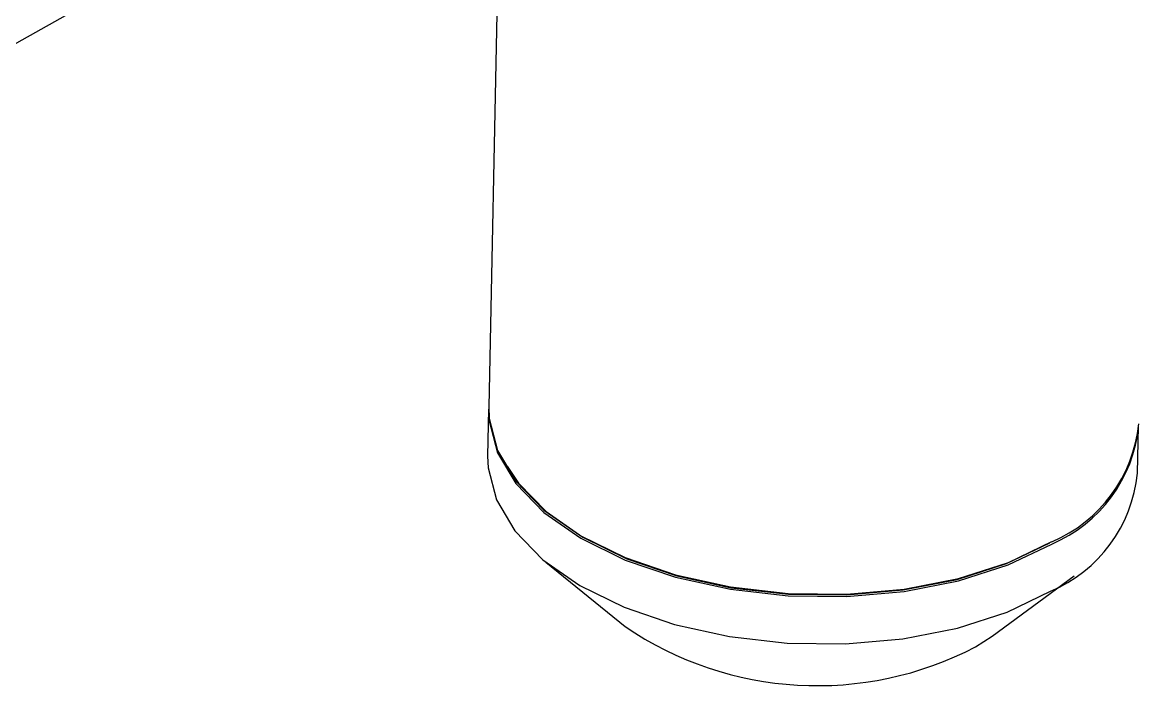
# Model space of a CAD drawing. Header units: millimetres. Extents: x 0 to 279, y 0 to 216.
# Drawn here: x 97.92 to 106.46, y 40.34 to 45.42 of the extents above; entities that cross this region are included whole.
import ezdxf

# ---------------------------------------------------------------- set-up
doc = ezdxf.new("R2010")
doc.units = ezdxf.units.MM

msp = doc.modelspace()

# ---------------------------------------------------------------- linework, layer by layer
at = {"color": 7, "linetype": 'Continuous', "lineweight": 25}
for p, q in [((101.6138, 47.3675), (92.7144, 42.359)), ((101.5857, 47.1793), (101.4868, 42.4776)), ((101.4864, 42.4596), (101.4788, 42.0984)), ((106.4532, 41.9688), (106.4626, 42.33)), ((101.9243, 41.2887), (102.5305, 40.7956)), ((105.3409, 40.7221), (105.9698, 41.183)), ((105.2146, 40.6402), (105.3409, 40.7221))]:
    msp.add_line(p, q, dxfattribs=at)
at = {"color": 7, "linetype": 'Continuous', "lineweight": 25, "flags": 128}
for points in [[(101.4868, 42.4776), (101.4901, 42.389), (101.5536, 42.1439), (101.695, 41.9073), (101.9101, 41.6869), (102.1919, 41.4899), (102.5314, 41.3227), (102.9178, 41.1907), (103.3385, 41.0983), (103.7799, 41.0485), (104.2276, 41.0429), (104.6671, 41.0818), (105.0842, 41.1638), (105.4652, 41.2862), (105.798, 41.4451)], [(101.4864, 42.4596), (101.4897, 42.3709), (101.5532, 42.1258), (101.6946, 41.8892), (101.9097, 41.6688), (102.1915, 41.4718), (102.531, 41.3046), (102.9174, 41.1726), (103.3381, 41.0802), (103.7794, 41.0304), (104.2272, 41.0248), (104.6667, 41.0637), (105.0837, 41.1457), (105.4648, 41.2681), (105.7975, 41.427)], [(101.4788, 42.0984), (101.4821, 42.0097), (101.5456, 41.7644), (101.687, 41.5277), (101.9019, 41.3072), (102.1836, 41.11), (102.523, 40.9427), (102.9092, 40.8107), (103.3298, 40.7182), (103.771, 40.6684), (104.2185, 40.6628), (104.6579, 40.7017), (105.0748, 40.7837), (105.4557, 40.9062), (105.7883, 41.0652)], [(101.6274, 42.0221), (101.7145, 41.8936), (101.9277, 41.6752), (102.207, 41.4799), (102.5436, 41.3142), (102.9266, 41.1833), (103.3436, 41.0917), (103.7811, 41.0424), (104.2249, 41.0369), (104.6606, 41.0754), (105.074, 41.1566), (105.4518, 41.278), (105.7816, 41.4355)]]:
    msp.add_lwpolyline(points, dxfattribs=at)
at = {"color": 7, "linetype": 'Continuous', "lineweight": 25}
for centre, radius, start, end in [((105.3712, 42.4375), 1.0967, 292.87452, 354.37805), ((105.3717, 42.4555), 1.0967, 292.87257, 354.37745), ((105.361, 42.076), 1.0975, 292.91354, 354.3901), ((104.0024, 42.9599), 2.6174, 235.78097, 297.59015)]:
    msp.add_arc(centre, radius, start, end, dxfattribs=at)

doc.saveas('drawing.dxf')
